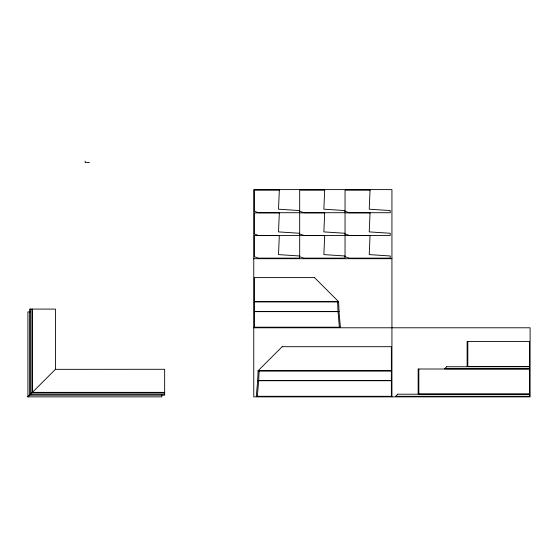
<?xml version="1.0" encoding="UTF-8"?>
<svg xmlns="http://www.w3.org/2000/svg" width="558" height="558" viewBox="0 0 558 558"><rect width="100%" height="100%" fill="white"/><g stroke="black" fill="none" stroke-linecap="round" stroke-linejoin="round"><path stroke-width="0.84" d="M258.696 380.556L259.114 370.93M257.329 396.299L258.696 380.723M31.987 309.09L31.973 392.776L29.602 395.155L29.602 309.09L55.472 309.09L55.423 369.34L29.595 395.162L164.652 395.162L164.652 369.291L55.423 369.34M89.44 162.552L85.193 162.552L85.193 161.136M253.764 258.696L391.932 258.696M30.055 311.922L27.9 311.922L27.9 396.864L161.82 396.864L161.82 394.708M253.764 327.783L530.1 327.783L530.1 396.864L253.764 396.864L253.764 189.608L391.932 189.608L391.932 396.864M164.652 392.365L32.399 392.365L32.399 309.09M31.987 392.776L164.652 392.79M164.652 394.143L30.62 394.143L30.62 309.09M338.015 311.643L339.383 327.211M337.597 301.843L338.015 311.469M467.813 341.538L467.813 366.536M418.828 369.005L418.828 394.004M258.096 370.93L257.677 380.556L391.367 380.556L391.367 370.93L258.096 370.93M279.328 190.173L278.505 209.187L299.513 210.561L299.513 212.717L258.577 212.717L254.329 211.301L254.329 190.173L279.328 190.173M279.328 212.884L278.505 231.898L299.513 233.265L299.513 235.42L258.577 235.42L254.329 234.004L254.329 212.884L279.328 212.884M279.328 235.595L278.505 254.601L299.513 255.976L299.513 258.131L258.577 258.131L254.329 256.715L254.329 235.595L279.328 235.595M324.686 190.173L323.863 209.187L344.872 210.561L344.872 212.717L303.936 212.717L299.688 211.301L299.688 190.173L324.686 190.173M324.686 212.884L323.863 231.898L344.872 233.265L344.872 235.42L303.936 235.42L299.688 234.004L299.688 212.884L324.686 212.884M324.686 235.595L323.863 254.601L344.872 255.976L344.872 258.131L303.936 258.131L299.688 256.715L299.688 235.595L324.686 235.595M370.045 190.173L369.222 209.187L390.23 210.561L390.23 212.717L349.294 212.717L345.046 211.301L345.046 190.173L370.045 190.173M370.045 212.884L369.222 231.898L390.23 233.265L390.23 235.42L349.294 235.42L345.046 234.004L345.046 212.884L370.045 212.884M370.045 235.595L369.222 254.601L390.23 255.976L390.23 258.131L349.294 258.131L345.046 256.715L345.046 235.595L370.045 235.595M257.67 380.723L256.303 396.299L391.367 396.299L391.367 380.723L257.67 380.723M29.992 394.771L27.9 396.864L29.992 394.771M282.181 346.692L258.096 370.756L391.367 370.756L391.367 346.692L282.139 346.692M397.708 394.206L395.608 396.299L529.535 396.299L529.535 394.206L397.708 394.206M446.693 366.739L444.593 368.831L529.535 368.831L529.535 366.739L446.693 366.739M314.572 277.605L254.329 277.605L254.329 301.676L338.615 301.676L314.531 277.605M338.615 301.843L254.329 301.843L254.329 311.469L339.034 311.469L338.615 301.843M339.02 311.643L254.329 311.643L254.329 327.211L340.387 327.211L339.02 311.643M529.535 341.538L467.13 341.538L467.13 366.536L529.535 366.536L529.535 341.538M529.535 369.005L418.151 369.005L418.151 394.004L529.535 394.004L529.535 369.005"/></g></svg>
